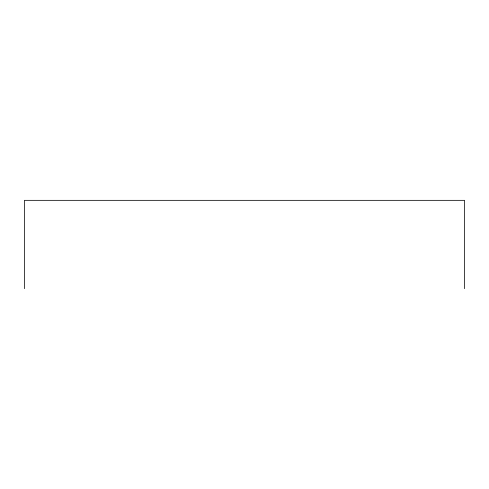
<?xml version="1.0" encoding="UTF-8"?>
<svg xmlns="http://www.w3.org/2000/svg" width="489" height="489" viewBox="0 0 489 489"><rect width="100%" height="100%" fill="white"/><g stroke="black" fill="none" stroke-linecap="round" stroke-linejoin="round"><path stroke-width="0.73" d="M464.55 288.657L464.55 200.343L24.45 200.343L24.45 288.657"/></g></svg>
